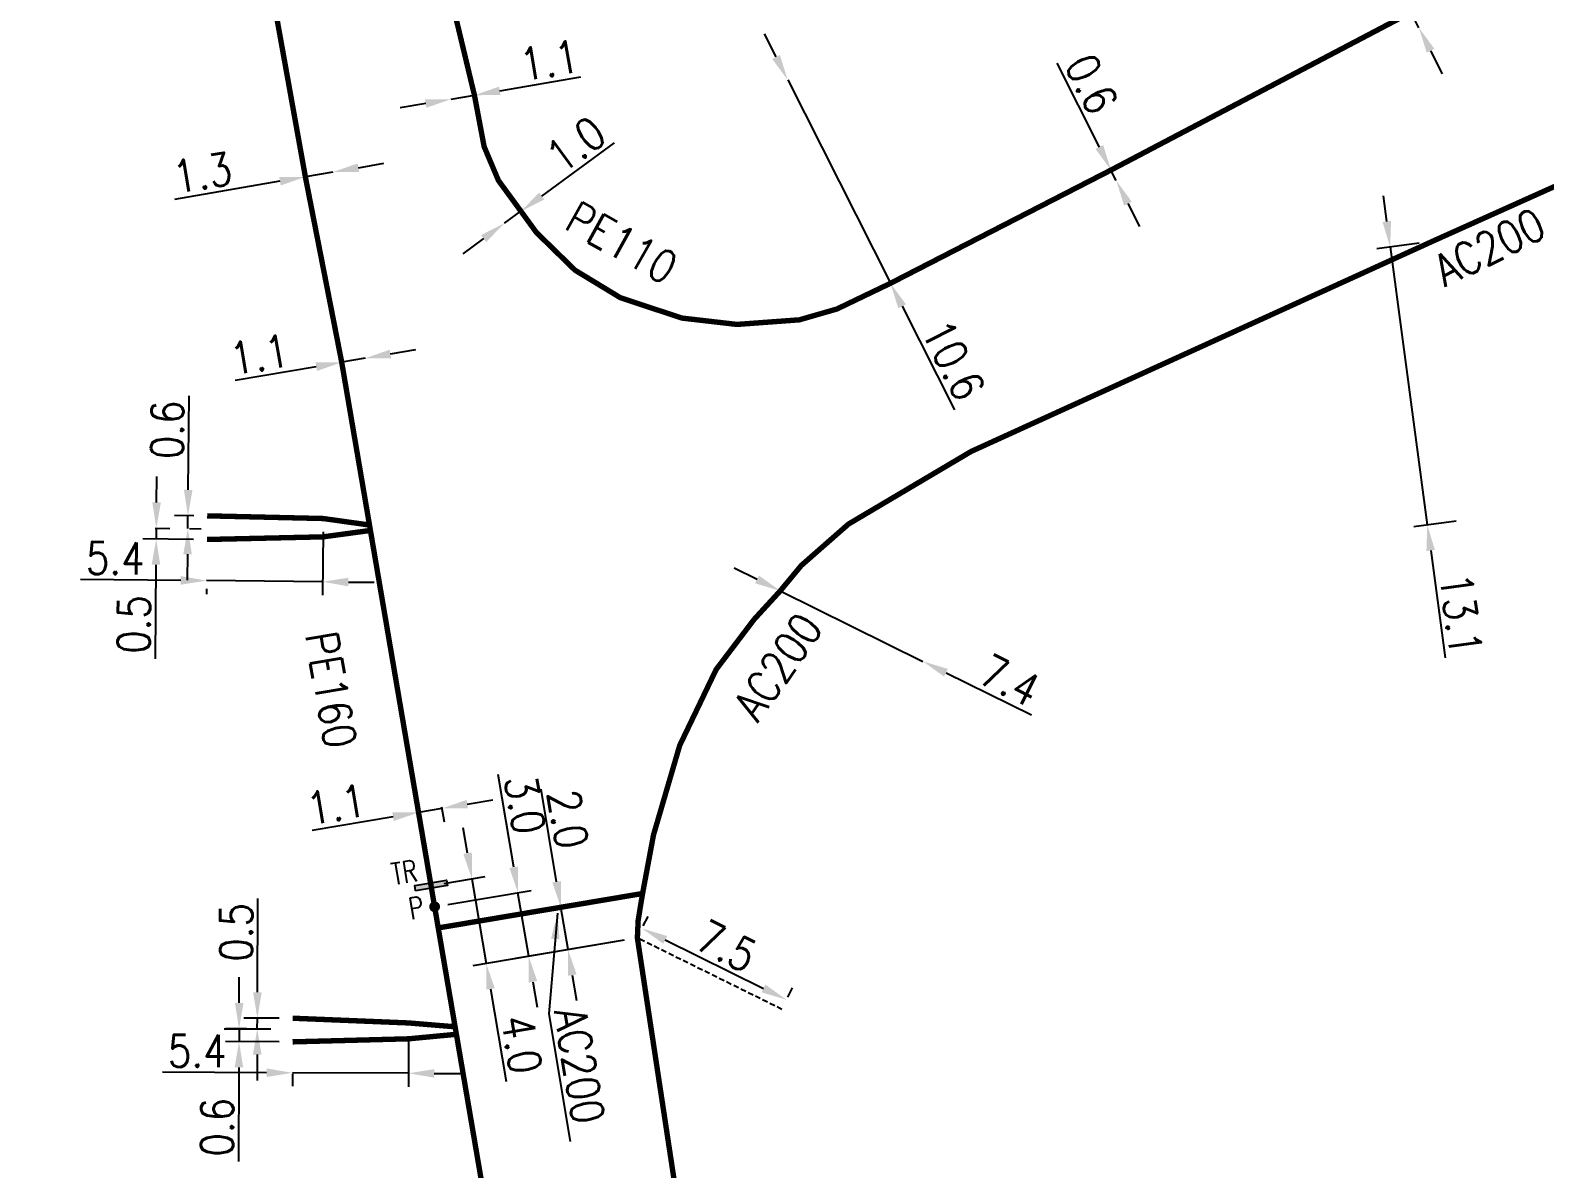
# Model space of a CAD drawing. Header units: millimetres. Extents: x 150994 to 151987, y 125997 to 127005.
# Drawn here: x 151397.7 to 151468.2, y 126533.5 to 126586.4 of the extents above; entities that cross this region are included whole.
import ezdxf
from ezdxf.enums import TextEntityAlignment as Align

# ---------------------------------------------------------------- set-up
doc = ezdxf.new("R2010")
doc.units = ezdxf.units.MM
doc.header["$PDMODE"] = 34
for name, pattern in [('DASHED', [0.75, 0.5, -0.25]), ('L_100_AP', [14, 10, -1.5, 1, -1.5]), ('L_100_PE', [14, 10, -1.5, 1, -1.5]), ('L_RAC_PE', [3.5, 2, -1.5])]:
    doc.linetypes.add(name, pattern=pattern)
doc.layers.get('0').update_dxf_attribs({"linetype": 'CONTINUOUS'})
doc.layers.get('Defpoints').update_dxf_attribs({"linetype": 'CONTINUOUS'})
for name, color, linetype in [('L_140', 3, 'CONTINUOUS'), ('L_300', 7, 'CONTINUOUS'), ('L_340', 7, 'CONTINUOUS')]:
    doc.layers.add(name, color=color, linetype=linetype)
doc.layers.add('L_170', color=7, linetype='CONTINUOUS', plot=False)
doc.styles.add('G_ROMANS', font='ROMANS.SHX', dxfattribs={"width": 0.75})
doc.styles.get("Standard").update_dxf_attribs({"font": 'romans.shx', "width": 0.85})
doc.dimstyles.get("Standard").update_dxf_attribs({"dimtxt": 1.5, "dimasz": 1.2, "dimexe": 0.625, "dimexo": 0.625, "dimgap": 0.25, "dimtad": 1, "dimdec": 1, "dimzin": 0, "dimdsep": 46, "dimtxsty": 'Standard', "dimcen": -0.5, "dimadec": 0, "dimazin": 0, "dimtfac": 1, "dimtdec": 1, "dimtmove": 0, "dimatfit": 3, "dimfxl": 0, "dimtolj": 1, "dimtzin": 0, "dimarcsym": 0})

# ---------------------------------------------------------------- blocks, each defined once
blk = doc.blocks.new('*D127')
at = {"layer": 'Defpoints', "color": 0, "linetype": 'Continuous', "transparency": 16777216}
for p in [(151409.916, 126540.454), (151406.1, 126539.97), (151408.272, 126539.961)]:
    blk.add_point(p, dxfattribs=at)
at = {"layer": 'L_170', "color": 0, "linetype": 'Continuous', "lineweight": -2, "transparency": 16777216}
for p, q in [((151408.279, 126541.661), (151408.297, 126546.032)), ((151409.291, 126540.457), (151407.649, 126540.463)), ((151408.272, 126539.961), (151408.274, 126540.461)), ((151406.725, 126539.967), (151408.897, 126539.958)), ((151408.268, 126538.761), (151408.263, 126537.561))]:
    blk.add_line(p, q, dxfattribs=at)
at = {"layer": 'L_170', "color": 0, "linetype": 'Continuous', "transparency": 16777216}
for points in [[(151408.079, 126541.662), (151408.479, 126541.66), (151408.274, 126540.461)], [(151408.068, 126538.762), (151408.468, 126538.76), (151408.272, 126539.961)]]:
    blk.add_solid(points, dxfattribs=at)
at = {"layer": 'L_170', "color": 0, "linetype": 'Continuous', "transparency": 16777216, "insert": (151407.291, 126544.451), "char_height": 1.5, "attachment_point": 5, "rotation": 89.7682}
blk.add_mtext('\\A1;0.5', dxfattribs=at)
blk = doc.blocks.new('*D128')
at = {"layer": 'Defpoints', "color": 0, "linetype": 'Continuous', "transparency": 16777216}
for p in [(151407.424, 126539.964), (151408.402, 126539.96), (151409.912, 126539.354)]:
    blk.add_point(p, dxfattribs=at)
at = {"layer": 'L_170', "color": 0, "linetype": 'Continuous', "lineweight": -2, "transparency": 16777216}
for p, q in [((151407.429, 126541.164), (151407.434, 126542.364)), ((151407.777, 126539.963), (151406.799, 126539.967)), ((151407.424, 126539.964), (151407.422, 126539.364)), ((151409.287, 126539.357), (151406.797, 126539.367)), ((151407.417, 126538.164), (151407.399, 126533.793))]:
    blk.add_line(p, q, dxfattribs=at)
at = {"layer": 'L_170', "color": 0, "linetype": 'Continuous', "transparency": 16777216}
for points in [[(151407.229, 126541.165), (151407.629, 126541.164), (151407.424, 126539.964)], [(151407.217, 126538.165), (151407.617, 126538.164), (151407.422, 126539.364)]]:
    blk.add_solid(points, dxfattribs=at)
at = {"layer": 'L_170', "color": 0, "linetype": 'Continuous', "transparency": 16777216, "insert": (151406.405, 126535.383), "char_height": 1.5, "attachment_point": 5, "rotation": 89.7682}
blk.add_mtext('\\A1;0.6', dxfattribs=at)
blk = doc.blocks.new('*D129')
at = {"layer": 'Defpoints', "color": 0, "linetype": 'Continuous', "transparency": 16777216}
for p in [(151415.315, 126540.234), (151409.908, 126538.488), (151409.906, 126537.913)]:
    blk.add_point(p, dxfattribs=at)
at = {"layer": 'L_170', "color": 0, "linetype": 'Continuous', "lineweight": -2, "transparency": 16777216}
for p, q in [((151415.313, 126539.609), (151415.303, 126537.266)), ((151408.706, 126537.918), (151403.861, 126537.937)), ((151409.906, 126537.863), (151409.903, 126537.288)), ((151415.306, 126537.891), (151409.906, 126537.913)), ((151416.506, 126537.886), (151417.706, 126537.881))]:
    blk.add_line(p, q, dxfattribs=at)
at = {"layer": 'L_170', "color": 0, "linetype": 'Continuous', "transparency": 16777216}
for points in [[(151408.707, 126538.118), (151408.705, 126537.718), (151409.906, 126537.913)], [(151416.507, 126538.086), (151416.505, 126537.686), (151415.306, 126537.891)]]:
    blk.add_solid(points, dxfattribs=at)
at = {"layer": 'L_170', "color": 0, "linetype": 'Continuous', "transparency": 16777216, "insert": (151405.481, 126538.931), "char_height": 1.5, "attachment_point": 5, "rotation": 359.7682}
blk.add_mtext('\\A1;5.4', dxfattribs=at)
blk = doc.blocks.new('*D130')
at = {"layer": 'Defpoints', "color": 0, "linetype": 'Continuous', "transparency": 16777216}
for p in [(151425.955, 126544.188), (151432.898, 126541.309), (151432.679, 126540.866)]:
    blk.add_point(p, dxfattribs=at)
at = {"layer": 'L_140', "color": 0, "linetype": 'Continuous', "lineweight": -2, "transparency": 16777216}
for p, q in [((151426.231, 126544.748), (151426.45, 126545.191)), ((151427.249, 126544.099), (151431.822, 126541.84)), ((151432.956, 126541.426), (151433.174, 126541.869))]:
    blk.add_line(p, q, dxfattribs=at)
at = {"layer": 'L_140', "color": 0, "linetype": 'Continuous', "transparency": 16777216}
for points in [[(151427.338, 126544.279), (151427.161, 126543.92), (151426.173, 126544.631)], [(151431.91, 126542.02), (151431.733, 126541.661), (151432.898, 126541.309)]]:
    blk.add_solid(points, dxfattribs=at)
at = {"layer": 'L_140', "color": 0, "linetype": 'Continuous', "transparency": 16777216, "insert": (151430.102, 126543.806), "char_height": 1.5, "attachment_point": 5, "rotation": 333.70954}
blk.add_mtext('\\A1;7.5', dxfattribs=at)
blk = doc.blocks.new('*D131')
at = {"layer": 'Defpoints', "color": 0, "linetype": 'Continuous', "transparency": 16777216}
for p in [(151415.656, 126550.716), (151416.741, 126550.9), (151416.857, 126550.213)]:
    blk.add_point(p, dxfattribs=at)
at = {"layer": 'L_140', "color": 0, "linetype": 'Continuous', "lineweight": -2, "transparency": 16777216}
for p, q in [((151416.845, 126550.283), (151416.962, 126549.597)), ((151418.04, 126550.414), (151419.223, 126550.614)), ((151414.589, 126549.829), (151410.818, 126549.19)), ((151415.761, 126550.1), (151415.877, 126549.413)), ((151416.857, 126550.213), (151415.773, 126550.029))]:
    blk.add_line(p, q, dxfattribs=at)
at = {"layer": 'L_140', "color": 0, "linetype": 'Continuous', "transparency": 16777216}
for points in [[(151418.007, 126550.611), (151418.074, 126550.217), (151416.857, 126550.213)], [(151414.556, 126550.026), (151414.623, 126549.632), (151415.773, 126550.029)]]:
    blk.add_solid(points, dxfattribs=at)
at = {"layer": 'L_140', "color": 0, "linetype": 'Continuous', "transparency": 16777216, "insert": (151411.945, 126550.395), "char_height": 1.5, "attachment_point": 5, "rotation": 9.61983}
blk.add_mtext('\\A1;1.1', dxfattribs=at)
blk = doc.blocks.new('*D132')
at = {"layer": 'Defpoints', "color": 0, "linetype": 'Continuous', "transparency": 16777216}
for p in [(151432.602, 126560.337), (151439.237, 126557.059), (151439.237, 126557.059)]:
    blk.add_point(p, dxfattribs=at)
at = {"layer": 'L_140', "color": 0, "linetype": 'Continuous', "lineweight": -2, "transparency": 16777216}
for p, q in [((151431.526, 126560.868), (151430.45, 126561.4)), ((151432.602, 126560.337), (151439.237, 126557.059)), ((151440.313, 126556.528), (151444.286, 126554.565))]:
    blk.add_line(p, q, dxfattribs=at)
at = {"layer": 'L_140', "color": 0, "linetype": 'Continuous', "transparency": 16777216}
for points in [[(151431.615, 126561.048), (151431.438, 126560.689), (151432.602, 126560.337)], [(151440.401, 126556.707), (151440.224, 126556.348), (151439.237, 126557.059)]]:
    blk.add_solid(points, dxfattribs=at)
at = {"layer": 'L_140', "color": 0, "linetype": 'Continuous', "transparency": 16777216, "insert": (151443.28, 126556.177), "char_height": 1.5, "attachment_point": 5, "rotation": 333.70954}
blk.add_mtext('\\A1;7.4', dxfattribs=at)
blk = doc.blocks.new('*D133')
at = {"layer": 'Defpoints', "color": 0, "linetype": 'Continuous', "transparency": 16777216}
for p in [(151420.538, 126578.001), (151419.771, 126577.44), (151419.771, 126577.44)]:
    blk.add_point(p, dxfattribs=at)
at = {"layer": 'L_140', "color": 0, "linetype": 'Continuous', "lineweight": -2, "transparency": 16777216}
for p, q in [((151421.507, 126578.709), (151424.889, 126581.181)), ((151419.771, 126577.44), (151420.538, 126578.001)), ((151418.802, 126576.732), (151417.834, 126576.024))]:
    blk.add_line(p, q, dxfattribs=at)
at = {"layer": 'L_140', "color": 0, "linetype": 'Continuous', "transparency": 16777216}
for points in [[(151421.389, 126578.871), (151421.625, 126578.548), (151420.538, 126578.001)], [(151418.684, 126576.894), (151418.92, 126576.571), (151419.771, 126577.44)]]:
    blk.add_solid(points, dxfattribs=at)
at = {"layer": 'L_140', "color": 0, "linetype": 'Continuous', "transparency": 16777216, "insert": (151423.092, 126581.107), "char_height": 1.5, "attachment_point": 5, "rotation": 36.16811}
blk.add_mtext('\\A1;1.0', dxfattribs=at)
blk = doc.blocks.new('*D134')
at = {"layer": 'Defpoints', "color": 0, "linetype": 'Continuous', "transparency": 16777216}
for p in [(151418.374, 126583.401), (151417.29, 126583.216), (151417.29, 126583.216)]:
    blk.add_point(p, dxfattribs=at)
at = {"layer": 'L_140', "color": 0, "linetype": 'Continuous', "lineweight": -2, "transparency": 16777216}
for p, q in [((151419.557, 126583.603), (151423.327, 126584.248)), ((151417.29, 126583.216), (151418.374, 126583.401)), ((151416.107, 126583.013), (151414.924, 126582.811))]:
    blk.add_line(p, q, dxfattribs=at)
at = {"layer": 'L_140', "color": 0, "linetype": 'Continuous', "transparency": 16777216}
for points in [[(151419.523, 126583.8), (151419.59, 126583.406), (151418.374, 126583.401)], [(151416.073, 126583.21), (151416.14, 126582.816), (151417.29, 126583.216)]]:
    blk.add_solid(points, dxfattribs=at)
at = {"layer": 'L_140', "color": 0, "linetype": 'Continuous', "transparency": 16777216, "insert": (151421.865, 126585.013), "char_height": 1.5, "attachment_point": 5, "rotation": 9.70502}
blk.add_mtext('\\A1;1.1', dxfattribs=at)
blk = doc.blocks.new('*D135')
at = {"layer": 'Defpoints', "color": 0, "linetype": 'Continuous', "transparency": 16777216}
for p in [(151402.902, 126563.258), (151403.575, 126563.252), (151405.93, 126562.729)]:
    blk.add_point(p, dxfattribs=at)
at = {"layer": 'L_170', "color": 0, "linetype": 'Continuous', "lineweight": -2, "transparency": 16777216}
for p, q in [((151403.586, 126564.452), (151403.598, 126565.652)), ((151403.527, 126563.252), (151404.2, 126563.246)), ((151403.575, 126563.252), (151403.57, 126562.752)), ((151405.305, 126562.735), (151402.945, 126562.758)), ((151403.558, 126561.552), (151403.516, 126557.181))]:
    blk.add_line(p, q, dxfattribs=at)
at = {"layer": 'L_170', "color": 0, "linetype": 'Continuous', "transparency": 16777216}
for points in [[(151403.387, 126564.454), (151403.786, 126564.45), (151403.575, 126563.252)], [(151403.358, 126561.554), (151403.758, 126561.55), (151403.57, 126562.752)]]:
    blk.add_solid(points, dxfattribs=at)
at = {"layer": 'L_170', "color": 0, "linetype": 'Continuous', "transparency": 16777216, "insert": (151402.532, 126558.776), "char_height": 1.5, "attachment_point": 5, "rotation": 89.44628}
blk.add_mtext('\\A1;0.5', dxfattribs=at)
blk = doc.blocks.new('*D136')
at = {"layer": 'Defpoints', "color": 0, "linetype": 'Continuous', "transparency": 16777216}
for p in [(151405.94, 126563.829), (151404.5, 126563.243), (151405.04, 126563.238)]:
    blk.add_point(p, dxfattribs=at)
at = {"layer": 'L_170', "color": 0, "linetype": 'Continuous', "lineweight": -2, "transparency": 16777216}
for p, q in [((151405.058, 126565.038), (151405.1, 126569.409)), ((151405.316, 126563.835), (151404.421, 126563.844)), ((151405.04, 126563.238), (151405.046, 126563.838)), ((151405.125, 126563.237), (151405.665, 126563.232)), ((151405.029, 126562.038), (151405.017, 126560.838))]:
    blk.add_line(p, q, dxfattribs=at)
at = {"layer": 'L_170', "color": 0, "linetype": 'Continuous', "transparency": 16777216}
for points in [[(151404.858, 126565.04), (151405.258, 126565.036), (151405.046, 126563.838)], [(151404.829, 126562.04), (151405.229, 126562.036), (151405.04, 126563.238)]]:
    blk.add_solid(points, dxfattribs=at)
at = {"layer": 'L_170', "color": 0, "linetype": 'Continuous', "transparency": 16777216, "insert": (151404.085, 126567.833), "char_height": 1.5, "attachment_point": 5, "rotation": 89.44628}
blk.add_mtext('\\A1;0.6', dxfattribs=at)
blk = doc.blocks.new('*D137')
at = {"layer": 'Defpoints', "color": 0, "linetype": 'Continuous', "transparency": 16777216}
for p in [(151411.34, 126563.704), (151405.911, 126560.814), (151405.914, 126561.05)]:
    blk.add_point(p, dxfattribs=at)
at = {"layer": 'L_170', "color": 0, "linetype": 'Continuous', "lineweight": -2, "transparency": 16777216}
for p, q in [((151411.333, 126563.079), (151411.305, 126560.136)), ((151404.711, 126560.825), (151400.042, 126560.87)), ((151411.311, 126560.761), (151405.911, 126560.814)), ((151405.908, 126560.425), (151405.905, 126560.189)), ((151412.511, 126560.75), (151413.711, 126560.738))]:
    blk.add_line(p, q, dxfattribs=at)
at = {"layer": 'L_170', "color": 0, "linetype": 'Continuous', "transparency": 16777216}
for points in [[(151404.713, 126561.025), (151404.709, 126560.625), (151405.911, 126560.814)], [(151412.513, 126560.95), (151412.509, 126560.55), (151411.311, 126560.761)]]:
    blk.add_solid(points, dxfattribs=at)
at = {"layer": 'L_170', "color": 0, "linetype": 'Continuous', "transparency": 16777216, "insert": (151401.668, 126561.855), "char_height": 1.5, "attachment_point": 5, "rotation": 359.44628}
blk.add_mtext('\\A1;5.4', dxfattribs=at)
blk = doc.blocks.new('*D138')
at = {"layer": 'Defpoints', "color": 0, "linetype": 'Continuous', "transparency": 16777216}
for p in [(151412.2, 126570.972), (151413.284, 126571.159), (151413.284, 126571.159)]:
    blk.add_point(p, dxfattribs=at)
at = {"layer": 'L_140', "color": 0, "linetype": 'Continuous', "lineweight": -2, "transparency": 16777216}
for p, q in [((151414.466, 126571.362), (151415.649, 126571.565)), ((151411.017, 126570.769), (151407.247, 126570.121)), ((151413.284, 126571.159), (151412.2, 126570.972))]:
    blk.add_line(p, q, dxfattribs=at)
at = {"layer": 'L_140', "color": 0, "linetype": 'Continuous', "transparency": 16777216}
for points in [[(151414.432, 126571.559), (151414.5, 126571.165), (151413.284, 126571.159)], [(151410.983, 126570.966), (151411.051, 126570.572), (151412.2, 126570.972)]]:
    blk.add_solid(points, dxfattribs=at)
at = {"layer": 'L_140', "color": 0, "linetype": 'Continuous', "transparency": 16777216, "insert": (151408.371, 126571.329), "char_height": 1.5, "attachment_point": 5, "rotation": 9.75286}
blk.add_mtext('\\A1;1.1', dxfattribs=at)
blk = doc.blocks.new('*D139')
at = {"layer": 'Defpoints', "color": 0, "linetype": 'Continuous', "transparency": 16777216}
for p in [(151410.509, 126579.602), (151411.79, 126579.824), (151411.79, 126579.824)]:
    blk.add_point(p, dxfattribs=at)
at = {"layer": 'L_140', "color": 0, "linetype": 'Continuous', "lineweight": -2, "transparency": 16777216}
for p, q in [((151412.973, 126580.028), (151414.155, 126580.233)), ((151409.327, 126579.398), (151404.415, 126578.549)), ((151411.79, 126579.824), (151410.509, 126579.602))]:
    blk.add_line(p, q, dxfattribs=at)
at = {"layer": 'L_140', "color": 0, "linetype": 'Continuous', "transparency": 16777216}
for points in [[(151412.938, 126580.225), (151413.007, 126579.831), (151411.79, 126579.824)], [(151409.293, 126579.595), (151409.361, 126579.201), (151410.509, 126579.602)]]:
    blk.add_solid(points, dxfattribs=at)
at = {"layer": 'L_140', "color": 0, "linetype": 'Continuous', "transparency": 16777216, "insert": (151405.718, 126579.789), "char_height": 1.5, "attachment_point": 5, "rotation": 9.81083}
blk.add_mtext('\\A1;1.3', dxfattribs=at)
blk = doc.blocks.new('*D144')
at = {"layer": 'Defpoints', "color": 0, "linetype": 'Continuous', "transparency": 16777216}
for p in [(151416.69, 126544.655), (151425.955, 126544.188), (151422.729, 126543.644)]:
    blk.add_point(p, dxfattribs=at)
at = {"layer": 'L_140', "color": 0, "linetype": 'Continuous', "lineweight": -2, "transparency": 16777216}
for p, q in [((151422.197, 126546.8), (151421.471, 126551.11)), ((151417.307, 126544.759), (151423.013, 126545.72)), ((151422.729, 126543.644), (151422.397, 126545.616)), ((151425.338, 126544.084), (151422.113, 126543.54)), ((151422.928, 126542.461), (151423.128, 126541.278))]:
    blk.add_line(p, q, dxfattribs=at)
at = {"layer": 'L_140', "color": 0, "linetype": 'Continuous', "transparency": 16777216}
for points in [[(151422.395, 126546.833), (151422, 126546.767), (151422.397, 126545.616)], [(151423.126, 126542.494), (151422.731, 126542.428), (151422.729, 126543.644)]]:
    blk.add_solid(points, dxfattribs=at)
at = {"layer": 'L_140', "color": 0, "linetype": 'Continuous', "transparency": 16777216, "insert": (151422.721, 126549.713), "char_height": 1.5, "attachment_point": 5, "rotation": 279.56315}
blk.add_mtext('\\A1;2.0', dxfattribs=at)
blk = doc.blocks.new('*D145')
at = {"layer": 'Defpoints', "color": 0, "linetype": 'Continuous', "transparency": 16777216}
for p in [(151416.522, 126545.641), (151425.955, 126544.188), (151420.898, 126543.336)]:
    blk.add_point(p, dxfattribs=at)
at = {"layer": 'L_300', "color": 0, "linetype": 'Continuous', "lineweight": -2, "transparency": 16777216}
for p, q in [((151420.2, 126547.477), (151419.474, 126551.788)), ((151417.139, 126545.745), (151421.015, 126546.398)), ((151420.898, 126543.336), (151420.399, 126546.294)), ((151425.338, 126544.084), (151420.281, 126543.232)), ((151421.097, 126542.152), (151421.296, 126540.969))]:
    blk.add_line(p, q, dxfattribs=at)
at = {"layer": 'L_300', "color": 0, "linetype": 'Continuous', "transparency": 16777216}
for points in [[(151420.397, 126547.511), (151420.003, 126547.444), (151420.399, 126546.294)], [(151421.294, 126542.186), (151420.9, 126542.119), (151420.898, 126543.336)]]:
    blk.add_solid(points, dxfattribs=at)
at = {"layer": 'L_300', "color": 0, "linetype": 'Continuous', "transparency": 16777216, "insert": (151420.723, 126550.39), "char_height": 1.5, "attachment_point": 5, "rotation": 279.56315}
blk.add_mtext('\\A1;3.0', dxfattribs=at)
blk = doc.blocks.new('*D146')
at = {"layer": 'Defpoints', "color": 0, "linetype": 'Continuous', "transparency": 16777216}
for p in [(151416.354, 126546.627), (151425.955, 126544.188), (151418.92, 126543.002)]:
    blk.add_point(p, dxfattribs=at)
at = {"layer": 'L_340', "color": 0, "linetype": 'Continuous', "lineweight": -2, "transparency": 16777216}
for p, q in [((151418.056, 126548.13), (151417.856, 126549.314)), ((151416.97, 126546.73), (151418.871, 126547.051)), ((151418.255, 126546.947), (151418.92, 126543.002)), ((151425.338, 126544.084), (151418.303, 126542.899)), ((151419.119, 126541.819), (151419.845, 126537.508))]:
    blk.add_line(p, q, dxfattribs=at)
at = {"layer": 'L_340', "color": 0, "linetype": 'Continuous', "transparency": 16777216}
for points in [[(151418.253, 126548.163), (151417.858, 126548.097), (151418.255, 126546.947)], [(151419.316, 126541.852), (151418.922, 126541.786), (151418.92, 126543.002)]]:
    blk.add_solid(points, dxfattribs=at)
at = {"layer": 'L_340', "color": 0, "linetype": 'Continuous', "transparency": 16777216, "insert": (151420.568, 126539.238), "char_height": 1.5, "attachment_point": 5, "rotation": 279.56315}
blk.add_mtext('\\A1;4.0', dxfattribs=at)
blk = doc.blocks.new('*D148')
at = {"layer": 'Defpoints', "color": 0, "linetype": 'Continuous', "transparency": 16777216}
for p in [(151432.947, 126584.109), (151432.947, 126584.109), (151437.73, 126574.649)]:
    blk.add_point(p, dxfattribs=at)
at = {"layer": 'L_140', "color": 0, "linetype": 'Continuous', "lineweight": -2, "transparency": 16777216}
for p, q in [((151432.406, 126585.179), (151431.865, 126586.25)), ((151432.947, 126584.109), (151437.73, 126574.649)), ((151438.272, 126573.578), (151440.71, 126568.756))]:
    blk.add_line(p, q, dxfattribs=at)
at = {"layer": 'L_140', "color": 0, "linetype": 'Continuous', "transparency": 16777216}
for points in [[(151432.584, 126585.27), (151432.227, 126585.089), (151432.947, 126584.109)], [(151438.45, 126573.668), (151438.093, 126573.488), (151437.73, 126574.649)]]:
    blk.add_solid(points, dxfattribs=at)
at = {"layer": 'L_140', "color": 0, "linetype": 'Continuous', "transparency": 16777216, "insert": (151440.654, 126571.082), "char_height": 1.5, "attachment_point": 5, "rotation": 296.82045}
blk.add_mtext('\\A1;10.6', dxfattribs=at)
blk = doc.blocks.new('*D149')
at = {"layer": 'Defpoints', "color": 0, "linetype": 'Continuous', "transparency": 16777216}
for p in [(151447.988, 126579.918), (151448.236, 126579.427), (151448.236, 126579.427)]:
    blk.add_point(p, dxfattribs=at)
at = {"layer": 'L_140', "color": 0, "linetype": 'Continuous', "lineweight": -2, "transparency": 16777216}
for p, q in [((151447.447, 126580.989), (151445.477, 126584.891)), ((151448.236, 126579.427), (151447.988, 126579.918)), ((151448.776, 126578.355), (151449.317, 126577.284))]:
    blk.add_line(p, q, dxfattribs=at)
at = {"layer": 'L_140', "color": 0, "linetype": 'Continuous', "transparency": 16777216}
for points in [[(151447.626, 126581.079), (151447.269, 126580.899), (151447.988, 126579.918)], [(151448.955, 126578.446), (151448.598, 126578.265), (151448.236, 126579.427)]]:
    blk.add_solid(points, dxfattribs=at)
at = {"layer": 'L_140', "color": 0, "linetype": 'Continuous', "transparency": 16777216, "insert": (151447.084, 126583.926), "char_height": 1.5, "attachment_point": 5, "rotation": 296.78354}
blk.add_mtext('\\A1;0.6', dxfattribs=at)
blk = doc.blocks.new('*D279')
at = {"layer": 'Defpoints', "color": 0, "linetype": 'Continuous', "transparency": 16777216}
for p in [(151462.942, 126576.601), (151464.668, 126563.666), (151462.703, 126563.404)]:
    blk.add_point(p, dxfattribs=at)
at = {"layer": 'L_140', "color": 0, "linetype": 'Continuous', "lineweight": -2, "transparency": 16777216}
for p, q in [((151460.818, 126577.529), (151460.66, 126578.718)), ((151462.322, 126576.519), (151460.358, 126576.257)), ((151460.977, 126576.339), (151462.703, 126563.404)), ((151464.048, 126563.583), (151462.084, 126563.321)), ((151462.862, 126562.214), (151463.528, 126557.219))]:
    blk.add_line(p, q, dxfattribs=at)
at = {"layer": 'L_140', "color": 0, "linetype": 'Continuous', "transparency": 16777216}
for points in [[(151461.017, 126577.555), (151460.62, 126577.502), (151460.977, 126576.339)], [(151463.06, 126562.241), (151462.664, 126562.188), (151462.703, 126563.404)]]:
    blk.add_solid(points, dxfattribs=at)
at = {"layer": 'L_140', "color": 0, "linetype": 'Continuous', "transparency": 16777216, "insert": (151464.266, 126559.254), "char_height": 1.5, "attachment_point": 5, "rotation": 277.60037}
blk.add_mtext('\\A1;13.1', dxfattribs=at)
blk = doc.blocks.new('*D291')
at = {"layer": 'Defpoints', "color": 0, "linetype": 'Continuous', "transparency": 16777216}
for p in [(151461.952, 126587.256), (151462.313, 126586.542), (151462.313, 126586.542)]:
    blk.add_point(p, dxfattribs=at)
at = {"layer": 'L_140', "color": 0, "linetype": 'Continuous', "lineweight": -2, "transparency": 16777216}
for p, q in [((151461.41, 126588.327), (151459.436, 126592.227)), ((151462.313, 126586.542), (151461.952, 126587.256)), ((151462.855, 126585.472), (151463.397, 126584.401))]:
    blk.add_line(p, q, dxfattribs=at)
at = {"layer": 'L_140', "color": 0, "linetype": 'Continuous', "transparency": 16777216}
for points in [[(151461.588, 126588.417), (151461.231, 126588.236), (151461.952, 126587.256)], [(151463.034, 126585.562), (151462.677, 126585.381), (151462.313, 126586.542)]]:
    blk.add_solid(points, dxfattribs=at)
at = {"layer": 'L_140', "color": 0, "linetype": 'Continuous', "transparency": 16777216, "insert": (151461.044, 126591.264), "char_height": 1.5, "attachment_point": 5, "rotation": 296.84958}
blk.add_mtext('\\A1;0.8', dxfattribs=at)
blk = doc.blocks.new('L_300_12')
at = {"color": 0, "linetype": 'Continuous', "const_width": 0.248, "flags": 128}
blk.add_lwpolyline([(-0.126, 0, 1), (0.126, 0, 1)], format="xyb", close=True, dxfattribs=at)
at = {"linetype": 'Continuous', "style": 'G_ROMANS', "width": 0.75}
blk.add_attdef('P', text='', height=1, dxfattribs=at).set_placement((0, 1.331), align=Align.MIDDLE_CENTER)
at = {"color": 0, "linetype": 'Continuous', "width": 0.75, "flags": 3}
for tag, p in [('DEF_LEG', (0, -5)), ('DEF_COUP', (0, -7.5)), ('DEF_TYPE', (0, -10))]:
    blk.add_attdef(tag, text='', height=1.2, dxfattribs=at).set_placement(p, align=Align.MIDDLE)
blk = doc.blocks.new('L_340_19')
at = {"linetype": 'Continuous'}
blk.add_hatch(color=0, dxfattribs=at).paths.add_polyline_path([(0.125, 0.75), (-0.125, 0.75), (-0.125, -0.75), (0.125, -0.75)])
at = {"color": 0, "linetype": 'Continuous'}
blk.add_lwpolyline([(-0.125, 0.75), (0.125, 0.75), (0.125, -0.75), (-0.125, -0.75)], close=True, dxfattribs=at)
at = {"color": 0, "linetype": 'Continuous', "width": 0.75}
for tag, height, flags, p in [('TR', 1, 8, (0, 1.981)), ('DEF_LEG', 1.2, 3, (0, -5)), ('DEF_COUP', 1.2, 3, (0, -7.5)), ('DEF_TYPE', 1.2, 3, (0, -10))]:
    blk.add_attdef(tag, text='', height=height, dxfattribs=dict(at, flags=flags)).set_placement(p, align=Align.MIDDLE)

msp = doc.modelspace()

# ---------------------------------------------------------------- linework, layer by layer
at = {"layer": 'L_140', "linetype": 'L_100_AP', "ltscale": 0.5, "flags": 128}
msp.add_lwpolyline([(151615.815, 126321.763, 0.25, 0.25, 0), (151617.732, 126333.449, 0.25, 0.25, 0), (151618.272, 126334.181, 0.25, 0.25, 0), (151623.344, 126338.167, 0.25, 0.25, 0), (151623.746, 126338.115, 0.25, 0.25, 0), (151633.545, 126336.838, 0.25, 0.25, 0), (151634.261, 126336.744, 0.25, 0.25, 0), (151644.303, 126326.265, 0.25, 0.25, 0), (151697.024, 126318.4, 0.25, 0.25, 0), (151701.921, 126321.675, 0.25, 0.25, 0), (151702.266, 126321.612, 0.25, 0.25, 0), (151709.507, 126320.283, 0.25, 0.25, 0), (151711.891, 126319.845, 0.25, 0.25, 0), (151717.243, 126315.314, 0.25, 0.25, 0), (151741.94, 126310.936, 0.25, 0.25, 0), (151746.667, 126310.098, 0.25, 0.25, 0), (151769.356, 126306.12, 0.25, 0.25, 0), (151769.356, 126306.12, 0.25, 0.25, 0), (151782.166, 126304.56, 0.25, 0.25, 0), (151785.759, 126309.511, 0.25, 0.25, 0), (151787.001, 126317.608, 0.25, 0.25, 0), (151790.387, 126339.663, 0.25, 0.25, 0), (151790.387, 126339.663, 0.25, 0.25, 0), (151790.387, 126339.663, 0.25, 0.25, 0), (151797.175, 126379.935, 0.25, 0.25, 0), (151797.175, 126379.935, 0.25, 0.25, 0), (151797.762, 126389.051, 0.25, 0.25, 0), (151797.517, 126402.066, 0.25, 0.25, 0), (151796.564, 126409.933, 0.25, 0.25, 0), (151795.789, 126415.385, 0.25, 0.25, 0), (151794.888, 126419.615, 0.25, 0.25, 0), (151794.888, 126419.615, 0.25, 0.25, 0), (151794.888, 126419.615, 0.25, 0.25, 0.033983), (151782.478, 126447.838, 0.25, 0.25, 0), (151767.902, 126476.96, 0.25, 0.25, 0), (151750.777, 126511.781, 0.25, 0.25, 0), (151737.019, 126533.775, 0.25, 0.25, 0), (151728.701, 126544.859, 0.25, 0.25, 0), (151720.602, 126554.616, 0.25, 0.25, 0), (151706.358, 126569.593, 0.25, 0.25, 0), (151700.289, 126574.772, 0.25, 0.25, 0), (151700.289, 126574.772, 0.25, 0.25, 0), (151699.23, 126573.632, 0.25, 0.25, 0), (151697.477, 126575.103, 0.25, 0.25, 0), (151697.932, 126575.666, 0.25, 0.25, 0), (151697.932, 126575.666, 0.25, 0.25, 0), (151671.913, 126598.122, 0.25, 0.25, 0.0361), (151647.307, 126616.162, 0.25, 0.25, 0.120209), (151602.014, 126631.768, 0.25, 0.25, 0), (151602.014, 126631.768, 0.25, 0.25, 0), (151602.014, 126631.768, 0.25, 0.25, 0), (151585.75, 126632.104, 0.25, 0.25, 0), (151566.506, 126628.528, 0.25, 0.25, 0), (151556.289, 126625.502, 0.25, 0.25, 0), (151549.93, 126622.565, 0.25, 0.25, 0), (151544.463, 126617.599, 0.25, 0.25, 0), (151542.35, 126615.195, 0.25, 0.25, 0), (151542.616, 126614.482, 0.25, 0.25, 0), (151541.848, 126614.185, 0.25, 0.25, 0), (151540.885, 126613.813, 0.25, 0.25, 0), (151540.634, 126614.463, 0.25, 0.25, 0), (151522.264, 126606.547, 0.25, 0.25, 0), (151514.145, 126603.049, 0.25, 0.25, 0), (151512.217, 126602.177, 0.25, 0.25, 0), (151510.651, 126601.417, 0.25, 0.25, 0), (151510.651, 126601.417, 0.25, 0.25, 0), (151506.204, 126599.572, 0.25, 0.25, 0), (151486.351, 126587.779, 0.25, 0.25, 0), (151486.151, 126585.375, 0.25, 0.25, 0), (151485.082, 126584.976, 0.25, 0.25, 0), (151478.478, 126582.51, 0.25, 0.25, 0), (151478.008, 126582.335, 0.25, 0.25, 0), (151477.622, 126583.194, 0.25, 0.25, 0), (151476.645, 126582.755, 0.25, 0.25, 0), (151462.942, 126576.601, 0.25, 0.25, 0), (151441.485, 126566.826, 0.25, 0.25, 0), (151435.775, 126563.445, 0.25, 0.25, 0), (151433.581, 126561.52, 0.25, 0.25, 0), (151432.602, 126560.337, 0.25, 0.25, 0), (151431.387, 126559.012, 0.25, 0.25, 0), (151429.62, 126556.68, 0.25, 0.25, 0), (151427.924, 126553.145, 0.25, 0.25, 0), (151427.924, 126553.145, 0.25, 0.25, 0), (151426.705, 126548.982, 0.25, 0.25, 0), (151426.197, 126546.257, 0.25, 0.25, 0), (151425.99, 126545.004, 0.25, 0.25, 0), (151425.955, 126544.188, 0.25, 0.25, 0), (151433.511, 126494.392, 0.25, 0.25, 0), (151442.022, 126443.096, 0.25, 0.25, 0), (151451.128, 126395.315, 0.25, 0.25, 0), (151452.065, 126395.474, 0.25, 0.25, 0), (151452.627, 126392.172, 0.25, 0.25, 0), (151451.986, 126392.063, 0, 0, 0)], format="xyseb", dxfattribs=at)
at = {"layer": 'L_140', "linetype": 'L_100_AP', "ltscale": 0.5, "const_width": 0.25, "flags": 128}
for points in [[(151415.513, 126608.93), (151415.834, 126607.098), (151413.629, 126606.712), (151413.74, 126605.97), (151415.016, 126597.412), (151415.016, 126597.412), (151417.117, 126588.643), (151418.374, 126583.401), (151418.825, 126581.008), (151419.491, 126579.433), (151420.538, 126578.001), (151421.253, 126577.018), (151423.055, 126575.258), (151425.159, 126573.981), (151428.022, 126573.031), (151430.585, 126572.735), (151433.49, 126572.949), (151435.238, 126573.453), (151437.73, 126574.649), (151447.988, 126579.918), (151461.952, 126587.256), (151470.21, 126591.531), (151470.921, 126591.899), (151471.809, 126592.359), (151472.695, 126592.822), (151473.582, 126593.285), (151484.753, 126599.117), (151486.414, 126599.945), (151489.097, 126601.284)], [(151416.354, 126546.627), (151416.522, 126545.641), (151416.69, 126544.655), (151417.475, 126540.055), (151417.535, 126539.706), (151421.429, 126516.885), (151421.495, 126516.5), (151425.421, 126493.491), (151425.497, 126493.047), (151429.379, 126470.293), (151429.463, 126469.8), (151433.359, 126446.97), (151433.443, 126446.477), (151435.615, 126433.75), (151437.03, 126424.811), (151437.109, 126424.317), (151439.597, 126408.604), (151439.675, 126408.111), (151441.281, 126397.97), (151441.476, 126396.741), (151441.663, 126396.774), (151441.979, 126394.947), (151442.816, 126395.091), (151443.376, 126391.851)], [(151416.69, 126544.655), (151426.197, 126546.257)]]:
    msp.add_lwpolyline(points, dxfattribs=at)
at = {"layer": 'L_140', "linetype": 'L_100_PE', "ltscale": 0.5, "const_width": 0.25, "flags": 128}
msp.add_lwpolyline([(151416.354, 126546.627), (151415.656, 126550.716), (151413.535, 126563.149), (151413.492, 126563.401), (151412.2, 126570.972), (151410.509, 126579.602), (151407.428, 126596.738), (151407.072, 126598.716), (151406.797, 126599.794), (151406.182, 126601.198), (151404.974, 126602.9), (151403.938, 126603.708), (151402.716, 126604.335), (151401.576, 126604.968), (151399.952, 126605.455), (151398.327, 126605.636), (151396.723, 126605.509), (151389.833, 126604.26), (151383.845, 126602.819), (151380.744, 126601.798), (151377.092, 126600.292), (151373.034, 126598.102), (151365.926, 126594.065), (151364.648, 126593.339), (151357.463, 126589.164), (151354.502, 126587.097), (151353.326, 126586.231), (151351.787, 126584.601), (151350.296, 126582.656), (151349.568, 126581.383), (151348.522, 126579.117), (151347.886, 126577.169), (151347.435, 126574.835), (151346.998, 126571.407), (151346.806, 126567.877)], dxfattribs=at)
at = {"layer": 'L_140', "color": 7, "linetype": 'DASHED', "ltscale": 0.5, "flags": 128}
msp.add_lwpolyline([(151432.679, 126540.866), (151425.955, 126544.188)], dxfattribs=at)
at = {"layer": 'L_170', "linetype": 'L_RAC_PE', "ltscale": 0.5, "const_width": 0.25, "flags": 128}
for points in [[(151405.94, 126563.829), (151411.34, 126563.704), (151413.492, 126563.401)], [(151405.93, 126562.729), (151411.331, 126562.851), (151413.535, 126563.149)], [(151409.916, 126540.454), (151415.315, 126540.234), (151417.475, 126540.055)], [(151409.912, 126539.354), (151415.312, 126539.496), (151417.535, 126539.706)]]:
    msp.add_lwpolyline(points, dxfattribs=at)

# ---------------------------------------------------------------- block references
at = {"layer": 'L_300'}
ref = msp.add_blockref('L_300_12', (151416.522, 126545.641), dxfattribs=dict(at, rotation=99.6834431616072))
ref.add_attrib('P', 'P', dxfattribs={"layer": '0', "linetype": 'Continuous', "height": 1, "rotation": 9.57968, "style": 'G_ROMANS', "width": 0.75}).set_placement((151415.665, 126545.596), align=Align.MIDDLE_CENTER)
at = {"layer": 'L_340'}
ref = msp.add_blockref('L_340_19', (151416.354, 126546.627), dxfattribs=dict(at, rotation=99.68344316003903))
ref.add_attrib('TR', 'TR', dxfattribs={"layer": '0', "color": 0, "linetype": 'Continuous', "height": 1, "rotation": 9.59147, "width": 0.75}).set_placement((151415.103, 126547.246), align=Align.MIDDLE)

# ---------------------------------------------------------------- texts
at = {"layer": 'L_140', "linetype": 'Continuous', "width": 0.85}
for s, rotation, p in [('PE110', 330.5972, (151422.475, 126577.225)), ('AC200', 26.56188, (151463.511, 126574.454)), ('AC200', 55.17779, (151431.56, 126554.166)), ('PE160', 279.89932, (151410.496, 126558.302))]:
    msp.add_text(s, height=1.5, rotation=rotation, dxfattribs=at).set_placement(p)
at = {"layer": 'L_140', "linetype": 'Continuous', "ltscale": 0.5, "insert": (151422.069, 126540.784), "char_height": 1.5, "attachment_point": 7, "rotation": 279.52715}
msp.add_mtext('\\A1;AC200', dxfattribs=at)

# ---------------------------------------------------------------- dimensions: what is measured, and where the dimension line sits
at = {"layer": 'L_140', "linetype": 'Continuous'}
for base, p1, p2, angle, picture, middle in [((151462.313, 126586.542), (151461.952, 126587.256), (151462.313, 126586.542), 116.84958, '*D291', (151460.152, 126590.812)), ((151417.29, 126583.216), (151418.374, 126583.401), (151417.29, 126583.216), 9.70502, '*D134', (151422.033, 126584.027)), ((151432.947, 126584.109), (151437.73, 126574.649), (151432.947, 126584.109), 296.82045, '*D148', (151439.761, 126570.631)), ((151448.23565, 126579.42665), (151447.98781, 126579.91764), (151448.23565, 126579.42665), 116.78354, '*D149', (151446.19176, 126583.47575)), ((151419.771, 126577.44), (151420.538, 126578.001), (151419.771, 126577.44), 36.16811, '*D133', (151423.682, 126580.299)), ((151411.79, 126579.824), (151410.509, 126579.602), (151411.79, 126579.824), 189.81083, '*D139', (151405.888, 126578.803)), ((151462.703, 126563.404), (151462.942, 126576.601), (151464.668, 126563.666), 97.60037, '*D279', (151463.275, 126559.122)), ((151413.284, 126571.159), (151412.2, 126570.972), (151413.284, 126571.159), 189.75286, '*D138', (151408.541, 126570.344)), ((151439.237, 126557.059), (151432.602, 126560.337), (151439.237, 126557.059), 153.70954, '*D132', (151442.837, 126555.28)), ((151416.857, 126550.213), (151415.656, 126550.716), (151416.741, 126550.9), 189.61983, '*D131', (151412.112, 126549.409)), ((151422.729, 126543.644), (151416.69, 126544.655), (151425.955, 126544.188), 99.56315, '*D144', (151421.735, 126549.547)), ((151432.898, 126541.309), (151425.955, 126544.188), (151432.679, 126540.866), 153.70954, '*D130', (151429.659, 126542.909))]:
    dim = msp.add_linear_dim(base=base, p1=p1, p2=p2, angle=angle, dimstyle='Standard', override={"dimatfit": 0}, dxfattribs=at)
    dim.commit()
    dim.dimension.update_dxf_attribs({"geometry": picture, "text_midpoint": middle, "dimtype": 160})
at = {"layer": 'L_170', "linetype": 'Continuous'}
for base, p1, p2, angle, picture, middle in [((151405.04, 126563.238), (151405.94, 126563.829), (151404.5, 126563.243), 89.44628, '*D136', (151405.085, 126567.823)), ((151403.575, 126563.252), (151405.93, 126562.729), (151402.902, 126563.258), 269.44628, '*D135', (151403.532, 126558.766)), ((151405.911, 126560.814), (151411.34, 126563.704), (151405.914, 126561.05), 359.44628, '*D137', (151401.658, 126560.855)), ((151408.272, 126539.961), (151409.916, 126540.454), (151406.1, 126539.97), 89.7682, '*D127', (151408.291, 126544.447)), ((151407.424, 126539.964), (151409.912, 126539.354), (151408.402, 126539.96), 269.7682, '*D128', (151407.405, 126535.379)), ((151409.906, 126537.913), (151415.315, 126540.234), (151409.908, 126538.488), 359.7682, '*D129', (151405.477, 126537.931))]:
    dim = msp.add_linear_dim(base=base, p1=p1, p2=p2, angle=angle, dimstyle='Standard', override={"dimatfit": 0}, dxfattribs=at)
    dim.commit()
    dim.dimension.update_dxf_attribs({"geometry": picture, "text_midpoint": middle, "dimtype": 160})
at = {"layer": 'L_300', "linetype": 'Continuous'}
dim = msp.add_linear_dim(base=(151420.898, 126543.336), p1=(151416.522, 126545.641), p2=(151425.955, 126544.188), angle=99.56315, dimstyle='Standard', override={"dimatfit": 0}, dxfattribs=at)
dim.commit()
dim.dimension.update_dxf_attribs({"geometry": '*D145', "text_midpoint": (151419.737, 126550.224), "dimtype": 160})
at = {"layer": 'L_340', "linetype": 'Continuous'}
dim = msp.add_linear_dim(base=(151418.92, 126543.002), p1=(151416.354, 126546.627), p2=(151425.955, 126544.188), angle=99.56315, dimstyle='Standard', override={"dimatfit": 0}, dxfattribs=at)
dim.commit()
dim.dimension.update_dxf_attribs({"geometry": '*D146', "text_midpoint": (151419.582, 126539.072), "dimtype": 160})

# ---------------------------------------------------------------- leaders
at = {"layer": 'L_140', "linetype": 'Continuous', "ltscale": 0.5, "annotation_type": 0, "has_hookline": 1, "hookline_direction": 0, "text_width": 5.768, "horizontal_direction": (0.165515, -0.986207, 0)}
msp.add_leader([(151422.239, 126545.336), (151421.837, 126540.653)], dimstyle='Standard', dxfattribs=at)

doc.saveas('drawing.dxf')
